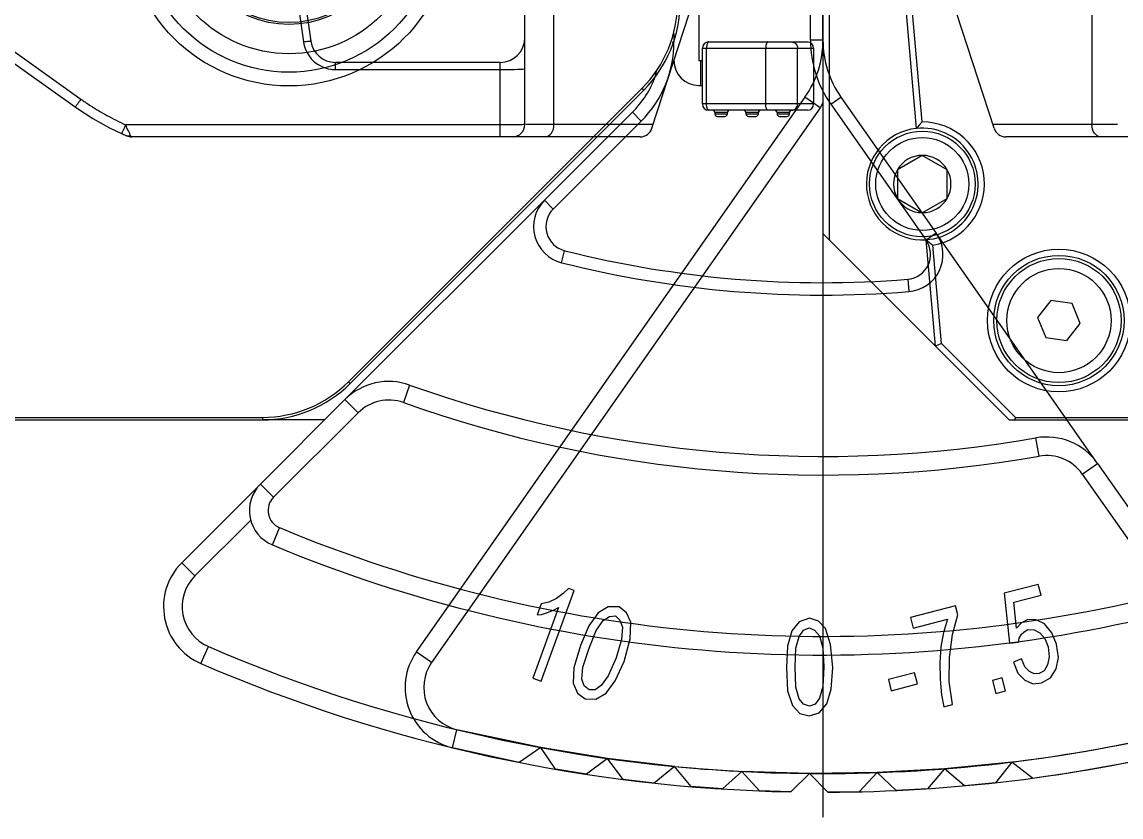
# Model space of a CAD drawing. Header units: millimetres. Extents: x -97344 to -49824, y -57049 to -40247.
# Drawn here: x -64854.2 to -64765.7, y -52906.2 to -52842.1 of the extents above; entities that cross this region are included whole.
import ezdxf

# ---------------------------------------------------------------- set-up
doc = ezdxf.new("R2010")
doc.units = ezdxf.units.MM
doc.header["$LTSCALE"] = 200
doc.linetypes.add('DOT_CENTER', pattern=[14, 12, -1, 0, -1])
doc.layers.add('1', color=7, linetype='Continuous')
doc.layers.add('DIM', color=3, linetype='Continuous')

# ---------------------------------------------------------------- blocks, each defined once
blk = doc.blocks.new('P01_LEG_M16xL80mm_STAINLESS-STEEL__358', base_point=(867.75, -29.98))
at = {"color": 7, "linetype": 'Continuous'}
for p, q in [((871.131, -21.98), (873.441, -17.98)), ((873.441, -17.98), (878.059, -17.98)), ((880.369, -21.98), (878.059, -17.98)), ((873.441, -25.98), (871.131, -21.98)), ((878.059, -25.98), (880.369, -21.98)), ((873.441, -25.98), (878.059, -25.98))]:
    blk.add_line(p, q, dxfattribs=at)
for radius in [8, 7]:
    blk.add_circle((875.75, -21.98), radius, dxfattribs=at)
blk = doc.blocks.new('23-B0029-B_ADJUSTABLE-M16xL80_FOOT-Ø64-STAINLESS-STEEL__359', base_point=(867.75, -29.98))
blk.add_blockref('P01_LEG_M16xL80mm_STAINLESS-STEEL__358', (867.75, -29.98))
blk = doc.blocks.new('23-D0466-B_FOOT-FLANGE_BASESTAND_Absen-M2_9__360', base_point=(864.474, -32.48))
at = {"color": 7, "linetype": 'Continuous'}
for radius in [10.5, 8.15]:
    blk.add_circle((875.75, -21.98), radius, dxfattribs=at)
for start, end in [(72.00008, 80.00013), (155.99992, 159.99991), (199.99998, 203.99999)]:
    blk.add_arc((875.75, -21.98), 12, start, end, dxfattribs=at)
blk = doc.blocks.new('PH_23_FOOT-FLANGE_Absen-M2_9__361', base_point=(864.474, -32.48))
blk.add_blockref('23-D0466-B_FOOT-FLANGE_BASESTAND_Absen-M2_9__360', (864.474, -32.48))
blk = doc.blocks.new('23-A0234-B_FOOT_BASESTAND_Absen-M2_9_2__362', base_point=(864.474, -32.48))
for name, p in [('PH_23_FOOT-FLANGE_Absen-M2_9__361', (864.474, -32.48)), ('23-B0029-B_ADJUSTABLE-M16xL80_FOOT-Ø64-STAINLESS-STEEL__359', (867.75, -29.98))]:
    blk.add_blockref(name, p)
blk = doc.blocks.new('23-D1020-B_EXTRUSION-MAIN-BODY_BASESTAND-0_5m_Absen-PL__363', base_point=(418.75, -61.98))
at = {"color": 7, "linetype": 'Continuous'}
for p, q in [((418.75, 9.02), (418.75, -46.98)), ((419.25, 9.52), (419.25, -47.48)), ((426.282, -38.505), (423.246, -3.803)), ((426.738, -37.98), (423.857, -5.058)), ((880.538, -58.91), (904.18, -35.268)), ((880.679, -59.051), (904.321, -35.409)), ((426.738, -37.98), (426.507, -38.239)), ((426.507, -38.239), (426.282, -38.505)), ((419.25, -47.48), (418.75, -46.98)), ((427.816, -56.046), (419.25, -47.48)), ((427.066, -47.469), (427.334, -47.692)), ((427.816, -56.046), (427.066, -47.469)), ((427.334, -47.692), (427.606, -47.906)), ((428.298, -55.822), (427.606, -47.906)), ((889.429, -50.302), (889.541, -50.189)), ((889.541, -50.189), (889.75, -49.98)), ((888.643, -51.087), (888.75, -50.98)), ((888.75, -50.98), (888.937, -50.794)), ((888.937, -50.794), (889.097, -50.633)), ((887.75, -51.98), (887.848, -51.882)), ((887.848, -51.882), (887.888, -51.842)), ((887.978, -51.752), (888.018, -51.712)), ((888.018, -51.712), (888.114, -51.616)), ((428.298, -55.822), (427.816, -56.046)), ((427.816, -56.046), (433.75, -61.98)), ((428.298, -55.822), (434.257, -61.78)), ((434.257, -61.78), (434.174, -61.98)), ((434.257, -61.78), (873.608, -61.78)), ((433.75, -61.98), (434.174, -61.98)), ((434.174, -61.98), (873.608, -61.98)), ((878.629, -61.98), (873.608, -61.98))]:
    blk.add_line(p, q, dxfattribs=at)
at = {"color": 140, "linetype": 'Continuous'}
for p, q in [((904.321, -35.409), (904.18, -35.268)), ((880.679, -59.051), (880.538, -58.91)), ((873.608, -61.78), (873.608, -61.98))]:
    blk.add_line(p, q, dxfattribs=at)
at = {"color": 7, "linetype": 'Continuous'}
for centre, radius in [((875.75, -21.98), 13.1), ((875.75, -21.98), 12), ((437.75, -53.98), 5.75), ((437.75, -53.98), 5.25)]:
    blk.add_circle(centre, radius, dxfattribs=at)
for centre, radius, start, end in [((897.25, -28.338), 9.8, 315, 0), ((897.25, -28.338), 10, 315, 0), ((426.75, -42.98), 5, 279.85737, 90.14263), ((426.75, -42.98), 4.5, 95.97563, 274.02437), ((426.75, -42.98), 4.5, 274.02437, 95.97563), ((873.608, -51.98), 9.8, 270, 315), ((873.608, -51.98), 10, 270, 315)]:
    blk.add_arc(centre, radius, start, end, dxfattribs=at)
blk = doc.blocks.new('23-D1023-B_CURAVLE-PLATE-RIGHT_Absen-PL__364', base_point=(865.652, -91.98))
at = {"color": 7, "linetype": 'Continuous'}
for p, q in [((894.25, 17.02), (907.304, 17.02)), ((894.543, 16.868), (894.367, 16.903)), ((918.198, 17.02), (907.304, 17.02)), ((928.524, 16.016), (918.198, 17.02)), ((928.524, 16.016), (940.789, 14.824)), ((941.368, 14.678), (941.261, 13.579)), ((941.239, 12.067), (920.965, -4.945)), ((941.881, 11.301), (921.608, -5.711)), ((902.484, 8.786), (907.607, 5.828)), ((917.75, -31.394), (917.75, -11.839)), ((918.75, -31.394), (918.75, -11.839)), ((906.75, -30.852), (906.75, -31.545)), ((905.268, -34.281), (905.337, -33.889)), ((920.197, -35.983), (927.871, -46.942)), ((919.378, -36.556), (927.051, -47.516)), ((903.407, -37.202), (896.319, -44.29)), ((904.114, -37.909), (897.026, -44.997)), ((896.319, -44.29), (880.256, -60.353)), ((940.86, -65.493), (927.871, -46.942)), ((873.447, -67.162), (880.256, -60.353)), ((874.507, -68.223), (881.317, -61.413)), ((939.631, -66.353), (945.134, -74.212)), ((940.86, -65.493), (946.363, -73.352)), ((873.447, -67.162), (867.117, -73.492)), ((872.67, -70.06), (868.177, -74.553)), ((946.363, -73.352), (951.493, -80.678)), ((946.624, -76.34), (950.264, -81.539)), ((917.662, -90.475), (916.158, -91.954)), ((919.14, -91.98), (917.662, -90.475))]:
    blk.add_line(p, q, dxfattribs=at)
at = {"color": 140, "linetype": 'Continuous'}
for p, q in [((895.175, 16.094), (895.363, 16.239)), ((941.04, 13.401), (940.309, 14.084)), ((941.239, 12.067), (941.881, 11.301)), ((921.608, -5.711), (920.965, -4.945)), ((917.75, -11.839), (918.75, -11.839)), ((906.612, -31.545), (906.75, -31.545)), ((918.75, -31.394), (917.75, -31.394)), ((919.378, -36.556), (920.197, -35.983)), ((904.114, -37.909), (903.407, -37.202)), ((897.026, -44.997), (896.319, -44.29)), ((927.871, -46.942), (927.051, -47.516)), ((897.707, -49.321), (897.951, -48.351)), ((925.573, -50.656), (925.654, -51.653)), ((885.47, -59.178), (884.967, -60.591)), ((881.317, -61.413), (880.256, -60.353)), ((936.159, -64.913), (935.899, -63.436)), ((939.631, -66.353), (940.86, -65.493)), ((874.507, -68.223), (873.447, -67.162)), ((874.413, -72.052), (874.99, -70.668)), ((946.363, -73.352), (945.134, -74.212)), ((868.177, -74.553), (867.117, -73.492)), ((944.242, -76.534), (944.578, -77.996)), ((868.668, -81.617), (869.263, -80.24)), ((951.493, -80.678), (950.264, -81.539)), ((948.224, -86.947), (948.579, -88.404))]:
    blk.add_line(p, q, dxfattribs=at)
at = {"color": 7, "linetype": 'Continuous'}
for centre, radius, start, end in [((893.778, 15.02), 2, 37.55494, 67.49989), ((907.304, 16.02), 1, 90, 237.83426), ((918.75, 34.22), 29.5, 217.55508, 316.95521), ((928.427, 15.021), 1, 296.74977, 84.44773), ((918.75, 34.22), 22.5, 237.83426, 296.74977), ((941.771, 12.719), 2, 101.61505, 136.95521), ((940.596, 12.833), 2, 67.2804, 84.44773), ((940.596, 12.833), 2, 310, 67.2804), ((918.75, 34.22), 30.5, 248.57144, 316.95521), ((941.771, 12.719), 1, 120.6279, 136.95521), ((940.596, 12.833), 1, 310, 48.26755), ((926.75, -11.839), 9, 130, 180), ((926.75, -11.839), 8, 130, 180), ((897.75, -31.545), 9, 315, 0), ((926.75, -31.394), 9, 180, 215), ((926.75, -31.394), 8, 180, 215), ((897.75, -31.545), 8, 314.99989, 339.9999), ((898.44, -46.412), 3, 135, 255.86199), ((898.44, -46.412), 2, 135, 255.86199), ((925.413, -48.663), 2, 274.59625, 35), ((925.413, -48.663), 3, 274.59625, 35), ((918.75, 34.22), 85.15, 255.86199, 274.59625), ((918.75, 34.22), 86.15, 255.86199, 274.59625), ((883.792, -63.888), 5, 70.38783, 135), ((918.75, 34.22), 99.15, 250.38783, 279.96011), ((883.792, -63.888), 3.5, 70.38783, 135), ((918.75, 34.22), 100.65, 250.38783, 279.96011), ((936.764, -68.361), 5, 35, 99.96011), ((936.764, -68.361), 3.5, 35, 99.96011), ((875.568, -69.284), 3, 135, 247.35391), ((875.568, -69.284), 1.5, 135, 247.35391), ((918.75, 34.22), 113.65, 247.35391, 282.96183), ((918.75, 34.22), 115.15, 247.35391, 282.96183), ((943.905, -75.073), 3, 282.96183, 35), ((870.652, -77.028), 5, 135, 246.61877), ((943.905, -75.073), 1.5, 282.96183, 35), ((870.652, -77.028), 3.5, 135, 246.61877), ((918.75, 34.22), 124.7, 246.61877, 269.5), ((947.397, -83.546), 5, 283.67191, 35), ((918.75, 34.22), 126.2, 246.61877, 268.82297), ((947.397, -83.546), 3.5, 283.67191, 35), ((918.75, 34.22), 124.7, 269.5, 283.67191), ((918.75, 34.22), 126.2, 270.17703, 283.67191)]:
    blk.add_arc(centre, radius, start, end, dxfattribs=at)
blk = doc.blocks.new('CHEESE-HEAD-HEXAGON-SOCKET-BOLT_ISO-7379_M5-6_5x10_A2-70_STAINLESS-STEEL__368', base_point=(432.75, -58.98))
at = {"color": 7, "linetype": 'Continuous'}
for p, q in [((437.101, -52.374), (436.035, -53.739)), ((438.817, -52.616), (437.101, -52.374)), ((439.465, -54.222), (438.817, -52.616)), ((436.035, -53.739), (436.683, -55.345)), ((438.399, -55.586), (439.465, -54.222)), ((436.683, -55.345), (438.399, -55.586))]:
    blk.add_line(p, q, dxfattribs=at)
blk.add_circle((437.75, -53.98), 5, dxfattribs=at)
at = {"color": 140, "linetype": 'Continuous'}
blk.add_circle((437.75, -53.98), 4.2, dxfattribs=at)
blk = doc.blocks.new('CAP-SCREW-CYLINDRICAL-HEAD_DIN-912_M5x16_DIN-912_A2-70_STAINLESS-STEEL_3__370', base_point=(422.5, -47.23))
at = {"color": 7, "linetype": 'Continuous'}
for p, q in [((426.75, -40.671), (424.75, -41.826)), ((428.75, -41.826), (426.75, -40.671)), ((424.75, -41.826), (424.75, -44.135)), ((428.75, -44.135), (428.75, -41.826)), ((424.75, -44.135), (426.75, -45.29)), ((426.75, -45.29), (428.75, -44.135))]:
    blk.add_line(p, q, dxfattribs=at)
blk.add_circle((426.75, -42.98), 4.25, dxfattribs=at)
at = {"color": 140, "linetype": 'Continuous'}
blk.add_circle((426.75, -42.98), 3.75, dxfattribs=at)
at = {"color": 7, "linetype": 'Continuous'}
for start, end in [(90, 150), (30, 90), (150, 210), (330, 30), (210, 270), (270, 330)]:
    blk.add_arc((426.75, -42.98), 2.309, start, end, dxfattribs=at)
blk = doc.blocks.new('Top1', base_point=(668.75, -75.52))
at = {"color": 7, "linetype": 'Continuous'}
for p, q in [((417.303, -35.983), (386.007, -80.678)), ((418.532, -36.843), (387.236, -81.539)), ((418.75, -36.446), (418.532, -36.843)), ((396.056, -83.046), (398.718, -75.732)), ((397.823, -75.983), (397.303, -76.37)), ((398.259, -75.565), (397.823, -75.983)), ((398.718, -75.732), (398.259, -75.565)), ((436.088, -75.246), (433.334, -75.958)), ((433.334, -75.958), (433.773, -79.966)), ((434.115, -76.672), (436.31, -76.104)), ((436.31, -76.104), (436.088, -75.246)), ((396.056, -76.808), (395.736, -77.687)), ((396.676, -76.666), (396.056, -76.808)), ((397.303, -76.37), (396.676, -76.666)), ((429.418, -76.971), (425.804, -77.906)), ((429.603, -77.686), (429.418, -76.971)), ((434.332, -78.753), (434.115, -76.672)), ((397.46, -77.109), (395.388, -82.803)), ((395.736, -77.687), (396.079, -77.655)), ((396.079, -77.655), (396.556, -77.514)), ((396.556, -77.514), (397.05, -77.327)), ((397.05, -77.327), (397.46, -77.109)), ((400.661, -77.54), (399.906, -78.576)), ((401.457, -77.043), (400.661, -77.54)), ((401.053, -78.154), (401.555, -77.813)), ((402.352, -77.055), (401.457, -77.043)), ((401.555, -77.813), (402.04, -77.78)), ((402.04, -77.78), (402.391, -78.117)), ((402.936, -77.529), (402.352, -77.055)), ((403.276, -78.282), (402.936, -77.529)), ((429.186, -79.27), (429.603, -77.686)), ((399.906, -78.576), (399.233, -80.166)), ((400.482, -78.943), (401.053, -78.154)), ((402.391, -78.117), (402.615, -78.671)), ((402.615, -78.671), (402.528, -79.688)), ((403.214, -79.623), (403.276, -78.282)), ((416.832, -78.248), (416.254, -78.987)), ((417.676, -77.952), (416.832, -78.248)), ((417.187, -78.938), (417.632, -78.741)), ((417.632, -78.741), (418.076, -78.938)), ((418.387, -78.199), (417.676, -77.952)), ((418.965, -78.79), (418.387, -78.199)), ((425.804, -77.906), (426.026, -78.764)), ((426.026, -78.764), (428.78, -78.052)), ((428.78, -78.052), (428.455, -79.103)), ((434.731, -78.344), (434.332, -78.753)), ((435.254, -78.057), (434.731, -78.344)), ((435.905, -78.092), (435.254, -78.057)), ((436.588, -78.424), (435.905, -78.092)), ((437.185, -79.134), (436.588, -78.424)), ((399.918, -80.363), (400.482, -78.943)), ((402.741, -81.442), (403.214, -79.623)), ((416.254, -78.987), (415.898, -80.218)), ((416.565, -80.366), (416.832, -79.43)), ((416.832, -79.43), (417.187, -78.938)), ((418.076, -78.938), (418.476, -79.381)), ((418.476, -79.381), (418.743, -80.366)), ((419.365, -80.071), (418.965, -78.79)), ((428.455, -79.103), (428.253, -80.274)), ((428.93, -81.117), (429.186, -79.27)), ((434.487, -79.883), (434.542, -79.564)), ((434.542, -79.564), (434.738, -79.258)), ((434.738, -79.258), (434.959, -79.049)), ((434.959, -79.049), (435.236, -78.875)), ((435.236, -78.875), (435.746, -78.896)), ((435.746, -78.896), (436.22, -79.13)), ((436.22, -79.13), (436.614, -79.587)), ((436.614, -79.587), (436.885, -80.281)), ((437.561, -80.055), (437.185, -79.134)), ((399.233, -80.166), (398.676, -81.955)), ((399.404, -81.905), (399.918, -80.363)), ((402.528, -79.688), (402.09, -81.153)), ((415.898, -80.218), (415.81, -81.943)), ((416.521, -81.893), (416.565, -80.366)), ((418.743, -80.366), (418.832, -81.893)), ((419.543, -81.943), (419.365, -80.071)), ((428.253, -80.274), (428.174, -81.567)), ((433.773, -79.966), (434.487, -79.883)), ((436.885, -80.281), (436.953, -81.077)), ((437.703, -81.137), (437.561, -80.055)), ((402.09, -81.153), (401.467, -82.604)), ((428.925, -83.051), (428.93, -81.117)), ((434.746, -81.241), (434.082, -81.514)), ((435.005, -81.886), (434.746, -81.241)), ((436.953, -81.077), (436.843, -81.716)), ((437.525, -82.048), (437.703, -81.137)), ((398.676, -81.955), (398.648, -83.203)), ((399.334, -82.876), (399.404, -81.905)), ((402.026, -83.017), (402.741, -81.442)), ((415.81, -81.943), (415.898, -83.814)), ((416.565, -83.519), (416.521, -81.893)), ((418.832, -81.893), (418.743, -83.47)), ((419.41, -83.667), (419.543, -81.943)), ((428.174, -81.567), (428.193, -82.885)), ((434.082, -81.514), (434.445, -82.387)), ((435.374, -82.249), (435.005, -81.886)), ((435.749, -82.457), (435.374, -82.249)), ((436.554, -82.198), (436.149, -82.404)), ((436.843, -81.716), (436.554, -82.198)), ((437.071, -82.776), (437.525, -82.048)), ((395.388, -82.803), (396.056, -83.046)), ((399.517, -83.414), (399.334, -82.876)), ((401.467, -82.604), (400.896, -83.392)), ((401.288, -84.006), (402.026, -83.017)), ((426.127, -82.35), (424.019, -82.896)), ((424.019, -82.896), (424.253, -83.802)), ((426.361, -83.257), (426.127, -82.35)), ((428.193, -82.885), (428.286, -84.133)), ((429.178, -84.919), (428.925, -83.051)), ((433.167, -82.769), (432.392, -82.969)), ((432.392, -82.969), (432.664, -84.018)), ((433.438, -83.818), (433.167, -82.769)), ((434.445, -82.387), (435.005, -82.955)), ((435.005, -82.955), (435.676, -83.239)), ((435.676, -83.239), (436.346, -83.168)), ((436.149, -82.404), (435.749, -82.457)), ((436.346, -83.168), (437.071, -82.776)), ((398.648, -83.203), (398.972, -84.002)), ((398.972, -84.002), (399.614, -84.446)), ((399.926, -83.72), (399.517, -83.414)), ((400.394, -83.733), (399.926, -83.72)), ((400.896, -83.392), (400.394, -83.733)), ((400.45, -84.488), (401.288, -84.006)), ((415.898, -83.814), (416.298, -84.997)), ((416.832, -84.455), (416.565, -83.519)), ((418.743, -83.47), (418.476, -84.406)), ((419.054, -84.849), (419.41, -83.667)), ((424.253, -83.802), (426.361, -83.257)), ((432.664, -84.018), (433.438, -83.818)), ((399.614, -84.446), (400.45, -84.488)), ((417.187, -84.898), (416.832, -84.455)), ((417.676, -85.046), (417.187, -84.898)), ((418.121, -84.898), (417.676, -85.046)), ((418.476, -84.406), (418.121, -84.898)), ((418.432, -85.588), (419.054, -84.849)), ((428.286, -84.133), (428.49, -85.097)), ((428.49, -85.097), (429.178, -84.919)), ((416.298, -84.997), (416.876, -85.637)), ((416.876, -85.637), (417.632, -85.834)), ((417.632, -85.834), (418.432, -85.588)), ((396.025, -88.392), (389.276, -86.947)), ((394.287, -89.587), (388.921, -88.404)), ((396.025, -88.392), (394.287, -89.587)), ((401.395, -89.267), (396.025, -88.392)), ((397.22, -90.13), (396.025, -88.392)), ((401.395, -89.267), (399.711, -90.536)), ((406.798, -89.906), (401.395, -89.267)), ((402.664, -90.951), (401.395, -89.267)), ((399.711, -90.536), (397.22, -90.13)), ((406.798, -89.906), (405.171, -91.248)), ((408.139, -91.533), (406.798, -89.906)), ((428.534, -90.096), (423.102, -90.404)), ((428.534, -90.096), (427.164, -91.699)), ((433.947, -89.551), (428.534, -90.096)), ((430.137, -91.465), (428.534, -90.096)), ((433.947, -89.551), (432.649, -91.213)), ((435.609, -90.849), (433.947, -89.551)), ((405.171, -91.248), (402.664, -90.951)), ((412.224, -90.309), (410.657, -91.72)), ((413.635, -91.877), (412.224, -90.309)), ((417.662, -90.475), (412.224, -90.309)), ((417.662, -90.475), (416.158, -91.954)), ((423.102, -90.404), (417.662, -90.475)), ((419.14, -91.98), (417.662, -90.475)), ((423.102, -90.404), (421.664, -91.947)), ((424.644, -91.843), (423.102, -90.404)), ((410.657, -91.72), (408.139, -91.533)), ((416.158, -91.954), (413.635, -91.877)), ((421.664, -91.947), (419.14, -91.98)), ((427.164, -91.699), (424.644, -91.843)), ((432.649, -91.213), (430.137, -91.465))]:
    blk.add_line(p, q, dxfattribs=at)
at = {"color": 140, "linetype": 'Continuous'}
for p, q in [((418.532, -36.843), (417.303, -35.983)), ((387.236, -81.539), (386.007, -80.678)), ((388.921, -88.404), (389.276, -86.947))]:
    blk.add_line(p, q, dxfattribs=at)
at = {"color": 7, "linetype": 'Continuous'}
for centre, radius, start, end in [((410.75, -31.394), 8, 325, 0), ((418.75, 34.22), 124.7, 277, 293.38123), ((390.103, -83.546), 5, 145, 256.32809), ((390.103, -83.546), 3.5, 145, 256.32809), ((418.75, 34.22), 126.2, 277.67703, 293.38123), ((418.75, 34.22), 124.7, 264.5, 267)]:
    blk.add_arc(centre, radius, start, end, dxfattribs=at)
at = {"layer": '1', "color": 1, "linetype": 'DOT_CENTER'}
for p, q in [((418.75, 43.169), (418.75, -93.98)), ((918.75, 43.169), (918.75, -93.98))]:
    blk.add_line(p, q, dxfattribs=at)
for name, p in [('23-D1020-B_EXTRUSION-MAIN-BODY_BASESTAND-0_5m_Absen-PL__363', (418.75, -61.98)), ('23-D1023-B_CURAVLE-PLATE-RIGHT_Absen-PL__364', (865.652, -91.98)), ('23-A0234-B_FOOT_BASESTAND_Absen-M2_9_2__362', (864.474, -32.48)), ('CAP-SCREW-CYLINDRICAL-HEAD_DIN-912_M5x16_DIN-912_A2-70_STAINLESS-STEEL_3__370', (422.5, -47.23)), ('CHEESE-HEAD-HEXAGON-SOCKET-BOLT_ISO-7379_M5-6_5x10_A2-70_STAINLESS-STEEL__368', (432.75, -58.98))]:
    blk.add_blockref(name, p)
blk = doc.blocks.new('*U1521')
blk.add_blockref('Top1', (0, -50.114))
blk = doc.blocks.new('*U1522')
at = {"layer": 'DIM', "color": 0, "linetype": 'ByBlock', "lineweight": -2, "transparency": 16777216}
for p in [(4500, 0), (5000, 0)]:
    blk.add_blockref('*U1521', p, dxfattribs=at)
blk = doc.blocks.new('2250')
at = {"color": 7, "linetype": 'Continuous'}
for p, q in [((-45136.582, -64421.124), (-45129.617, -64470.681)), ((-45135.987, -64421.061), (-45129.023, -64470.618)), ((-45566.123, -64433.84), (-45566.123, -64477.34)), ((-45111.781, -64477.34), (-45111.781, -64433.34)), ((-45109.439, -64477.34), (-45109.439, -64433.84)), ((-45574.006, -64477.649), (-45580.818, -64456.724)), ((-45101.556, -64477.649), (-45094.743, -64456.724)), ((-45097.781, -64467.956), (-45097.781, -64472.19)), ((-45154.922, -64470.028), (-45147.531, -64475.305)), ((-45155.387, -64470.651), (-45147.996, -64475.928)), ((-45096.981, -64470.69), (-45089.034, -64470.69)), ((-45097.481, -64471.19), (-45088.534, -64471.19)), ((-45097.481, -64475.69), (-45097.481, -64471.19)), ((-45097.152, -64475.69), (-45097.152, -64471.19)), ((-45092.388, -64475.69), (-45092.388, -64471.19)), ((-45089.831, -64475.69), (-45089.831, -64471.19)), ((-45088.534, -64471.19), (-45088.534, -64475.69)), ((-45113.781, -64472.34), (-45127.042, -64472.34)), ((-45127.042, -64472.919), (-45127.042, -64472.34)), ((-45113.781, -64478.34), (-45113.781, -64472.34)), ((-45097.781, -64472.19), (-45097.481, -64472.19)), ((-45097.608, -64474.19), (-45097.608, -64472.19)), ((-45127.042, -64472.919), (-45113.781, -64472.919)), ((-45097.781, -64474.19), (-45097.481, -64474.19)), ((-45088.534, -64475.69), (-45097.481, -64475.69)), ((-45089.034, -64476.19), (-45096.981, -64476.19)), ((-45095.481, -64476.39), (-45096.481, -64476.39)), ((-45096.481, -64476.39), (-45096.481, -64476.49)), ((-45096.481, -64476.49), (-45095.481, -64476.49)), ((-45096.281, -64476.69), (-45095.681, -64476.69)), ((-45095.481, -64476.49), (-45095.481, -64476.39)), ((-45092.981, -64476.39), (-45093.981, -64476.39)), ((-45093.981, -64476.39), (-45093.981, -64476.49)), ((-45093.981, -64476.49), (-45092.981, -64476.49)), ((-45093.781, -64476.69), (-45093.181, -64476.69)), ((-45092.981, -64476.49), (-45092.981, -64476.39)), ((-45090.481, -64476.39), (-45091.481, -64476.39)), ((-45091.481, -64476.39), (-45091.481, -64476.49)), ((-45091.481, -64476.49), (-45090.481, -64476.49)), ((-45091.281, -64476.69), (-45090.681, -64476.69)), ((-45090.481, -64476.49), (-45090.481, -64476.39)), ((-45564.053, -64477.34), (-45574.106, -64477.34)), ((-45145.219, -64477.605), (-45144.263, -64478.072)), ((-45113.781, -64477.375), (-45143.926, -64477.375)), ((-45113.565, -64477.374), (-45113.781, -64477.375)), ((-45101.455, -64477.34), (-45111.712, -64477.34)), ((-45532.14, -64478.34), (-45573.055, -64478.34)), ((-45102.507, -64478.34), (-45143.421, -64478.34))]:
    blk.add_line(p, q, dxfattribs=at)
blk.add_lwpolyline([(-45147.996, -64475.928), (-45147.798, -64476.067), (-45146.565, -64476.86), (-45145.219, -64477.605)], dxfattribs=at)
for centre, radius, start, end in [((-45127.042, -64470.34), 2, 188, 270), ((-45113.781, -64470.34), 2, 270, 0), ((-45096.981, -64471.19), 0.5, 90, 180), ((-45089.034, -64471.19), 0.5, 0, 90), ((-45097.781, -64472.19), 2, 180.17623, 270), ((-45127.041, -64470.314), 2.605, 261.83095, 269.9752), ((-45136.943, -64460.47), 18.225, 234.48294, 235.87964), ((-45136.153, -64459.305), 19.633, 235.88049, 237.24778), ((-45134.742, -64457.078), 22.27, 237.29473, 241.29064), ((-45096.981, -64475.69), 0.5, 180, 270), ((-45096.681, -64476.39), 0.2, 0, 90), ((-45095.281, -64476.39), 0.2, 90, 180), ((-45094.181, -64476.39), 0.2, 0, 90), ((-45092.781, -64476.39), 0.2, 90, 180), ((-45091.681, -64476.39), 0.2, 0, 90), ((-45090.281, -64476.39), 0.2, 90, 180), ((-45089.034, -64475.69), 0.5, 270, 360), ((-45133.333, -64454.53), 25.181, 241.26187, 245.12101), ((-45096.281, -64476.49), 0.2, 180, 270), ((-45095.681, -64476.49), 0.2, 270, 360), ((-45093.781, -64476.49), 0.2, 180, 270), ((-45093.181, -64476.49), 0.2, 270, 360), ((-45091.281, -64476.49), 0.2, 180, 270), ((-45090.681, -64476.49), 0.2, 270, 360), ((-45573.055, -64477.34), 1, 198.03429, 270), ((-45112.781, -64477.34), 1, 270, 0), ((-45102.507, -64477.34), 1, 270, 341.96571)]:
    blk.add_arc(centre, radius, start, end, dxfattribs=at)
for points, knots in [([(-45129.617, -64470.681), (-45129.541, -64470.67), (-45129.406, -64470.655), (-45129.209, -64470.62), (-45129.114, -64470.634), (-45129.025, -64470.603), (-45129.023, -64470.618)], [0, 0, 0, 0, 0.381978, 0.706507, 0.922778, 1, 1, 1, 1]), ([(-45096.981, -64470.69), (-45096.992, -64470.69), (-45097.018, -64470.698), (-45097.05, -64470.73), (-45097.079, -64470.777), (-45097.104, -64470.839), (-45097.125, -64470.915), (-45097.146, -64471.032), (-45097.152, -64471.126), (-45097.152, -64471.19)], [0, 0, 0, 0, 0.062159, 0.139024, 0.237291, 0.358003, 0.498961, 0.656372, 1, 1, 1, 1]), ([(-45092.217, -64470.69), (-45092.229, -64470.69), (-45092.255, -64470.698), (-45092.287, -64470.73), (-45092.316, -64470.777), (-45092.341, -64470.839), (-45092.362, -64470.915), (-45092.383, -64471.032), (-45092.388, -64471.126), (-45092.388, -64471.19)], [0, 0, 0, 0, 0.062158, 0.139022, 0.237287, 0.357998, 0.498953, 0.656362, 1, 1, 1, 1]), ([(-45090.299, -64470.69), (-45090.238, -64470.69), (-45090.113, -64470.716), (-45089.958, -64470.829), (-45089.855, -64470.995), (-45089.831, -64471.125), (-45089.831, -64471.19)], [0, 0, 0, 0, 0.242442, 0.489338, 0.742474, 1, 1, 1, 1]), ([(-45113.781, -64472.919), (-45113.651, -64472.919), (-45113.18, -64472.917), (-45112.708, -64472.91), (-45112.366, -64472.898)], [0, 0, 0, 0, 0.274371, 1, 1, 1, 1]), ([(-45112.366, -64472.898), (-45112.309, -64472.896), (-45112.137, -64472.889), (-45111.964, -64472.882), (-45111.85, -64472.867)], [0, 0, 0, 0, 0.332921, 1, 1, 1, 1]), ([(-45111.85, -64472.867), (-45111.833, -64472.865), (-45111.815, -64472.86), (-45111.781, -64472.855), (-45111.781, -64472.849)], [0, 0, 0, 0, 0.726733, 1, 1, 1, 1]), ([(-45147.531, -64475.305), (-45147.588, -64475.386), (-45147.696, -64475.534), (-45147.824, -64475.711), (-45147.907, -64475.818), (-45147.952, -64475.882), (-45147.976, -64475.901), (-45147.992, -64475.931), (-45147.995, -64475.927)], [0, 0, 0, 0, 0.38253, 0.709008, 0.832875, 0.924832, 0.981449, 1, 1, 1, 1]), ([(-45096.981, -64476.19), (-45096.992, -64476.19), (-45097.018, -64476.181), (-45097.05, -64476.15), (-45097.079, -64476.102), (-45097.104, -64476.04), (-45097.125, -64475.965), (-45097.146, -64475.847), (-45097.152, -64475.754), (-45097.152, -64475.69)], [0, 0, 0, 0, 0.062159, 0.139024, 0.237291, 0.358003, 0.498961, 0.656373, 1, 1, 1, 1]), ([(-45092.217, -64476.19), (-45092.229, -64476.19), (-45092.255, -64476.181), (-45092.287, -64476.15), (-45092.316, -64476.102), (-45092.341, -64476.04), (-45092.362, -64475.965), (-45092.383, -64475.847), (-45092.388, -64475.754), (-45092.388, -64475.69)], [0, 0, 0, 0, 0.062158, 0.139022, 0.237287, 0.357998, 0.498953, 0.656362, 1, 1, 1, 1]), ([(-45090.299, -64476.19), (-45090.238, -64476.19), (-45090.113, -64476.163), (-45089.958, -64476.05), (-45089.855, -64475.884), (-45089.831, -64475.754), (-45089.831, -64475.69)], [0, 0, 0, 0, 0.242442, 0.489338, 0.742474, 1, 1, 1, 1]), ([(-45565.416, -64478.34), (-45565.609, -64478.34), (-45566.03, -64478.042), (-45566.123, -64477.585), (-45566.123, -64477.34)], [0, 0, 0, 0, 0.440241, 1, 1, 1, 1]), ([(-45143.926, -64477.375), (-45143.968, -64477.464), (-45144.046, -64477.629), (-45144.138, -64477.826), (-45144.2, -64477.948), (-45144.229, -64478.017), (-45144.252, -64478.044), (-45144.258, -64478.073), (-45144.263, -64478.072)], [0, 0, 0, 0, 0.384076, 0.708713, 0.83237, 0.924029, 0.980364, 1, 1, 1, 1]), ([(-45144.263, -64478.069), (-45144.16, -64478.117), (-45144.026, -64478.178), (-45143.89, -64478.234), (-45143.859, -64478.246)], [0, 0, 0, 0, 0.774154, 1, 1, 1, 1]), ([(-45143.527, -64478.245), (-45143.559, -64478.194), (-45143.606, -64478.056), (-45143.677, -64477.931), (-45143.713, -64477.857)], [0, 0, 0, 0, 0.424332, 1, 1, 1, 1]), ([(-45111.781, -64477.34), (-45111.781, -64477.351), (-45111.851, -64477.338), (-45111.925, -64477.36), (-45112.098, -64477.356), (-45112.308, -64477.365), (-45112.575, -64477.367), (-45112.998, -64477.372), (-45113.333, -64477.374), (-45113.565, -64477.374)], [0, 0, 0, 0, 0.01906, 0.074639, 0.165058, 0.287308, 0.437258, 0.609918, 1, 1, 1, 1]), ([(-45110.146, -64478.34), (-45109.953, -64478.34), (-45109.532, -64478.042), (-45109.439, -64477.585), (-45109.439, -64477.34)], [0, 0, 0, 0, 0.440241, 1, 1, 1, 1]), ([(-45143.421, -64478.34), (-45143.454, -64478.34), (-45143.496, -64478.3), (-45143.519, -64478.259), (-45143.527, -64478.245)], [0, 0, 0, 0, 0.668276, 1, 1, 1, 1])]:
    blk.add_open_spline(points, degree=3, knots=knots, dxfattribs=at)
for points in [[(-45129.617, -64470.681), (-45129.547, -64471.175), (-45129.321, -64471.666), (-45128.991, -64472.04)], [(-45128.991, -64472.04), (-45128.595, -64472.488), (-45128.003, -64472.807), (-45127.411, -64472.892)], [(-45143.713, -64477.857), (-45143.789, -64477.698), (-45143.857, -64477.536), (-45143.927, -64477.375)], [(-45143.859, -64478.246), (-45143.723, -64478.307), (-45143.571, -64478.34), (-45143.421, -64478.34)], [(-45143.702, -64478.287), (-45143.756, -64478.287), (-45143.812, -64478.273), (-45143.859, -64478.246)], [(-45143.526, -64478.246), (-45143.581, -64478.271), (-45143.642, -64478.287), (-45143.702, -64478.287)]]:
    blk.add_open_spline(points, degree=3, dxfattribs=at)
blk = doc.blocks.new('*U1514')
at = {"layer": 'DIM', "color": 3}
blk.add_blockref('2250', (45347.11, 64440.647), dxfattribs=at)
blk = doc.blocks.new('*U1516')
at = {"layer": 'DIM', "color": 0, "linetype": 'ByBlock', "lineweight": -2, "transparency": 16777216}
for p in [(4500, 0), (5000, 0)]:
    blk.add_blockref('*U1514', p, dxfattribs=at)

msp = doc.modelspace()

# ---------------------------------------------------------------- block references
at = {"layer": 'DIM', "color": 3}
for name, p in [('*U1522', (-69539.665, -52837.614)), ('*U1516', (-69548.994, -52813.697))]:
    msp.add_blockref(name, p, dxfattribs=at)

doc.saveas('drawing.dxf')
